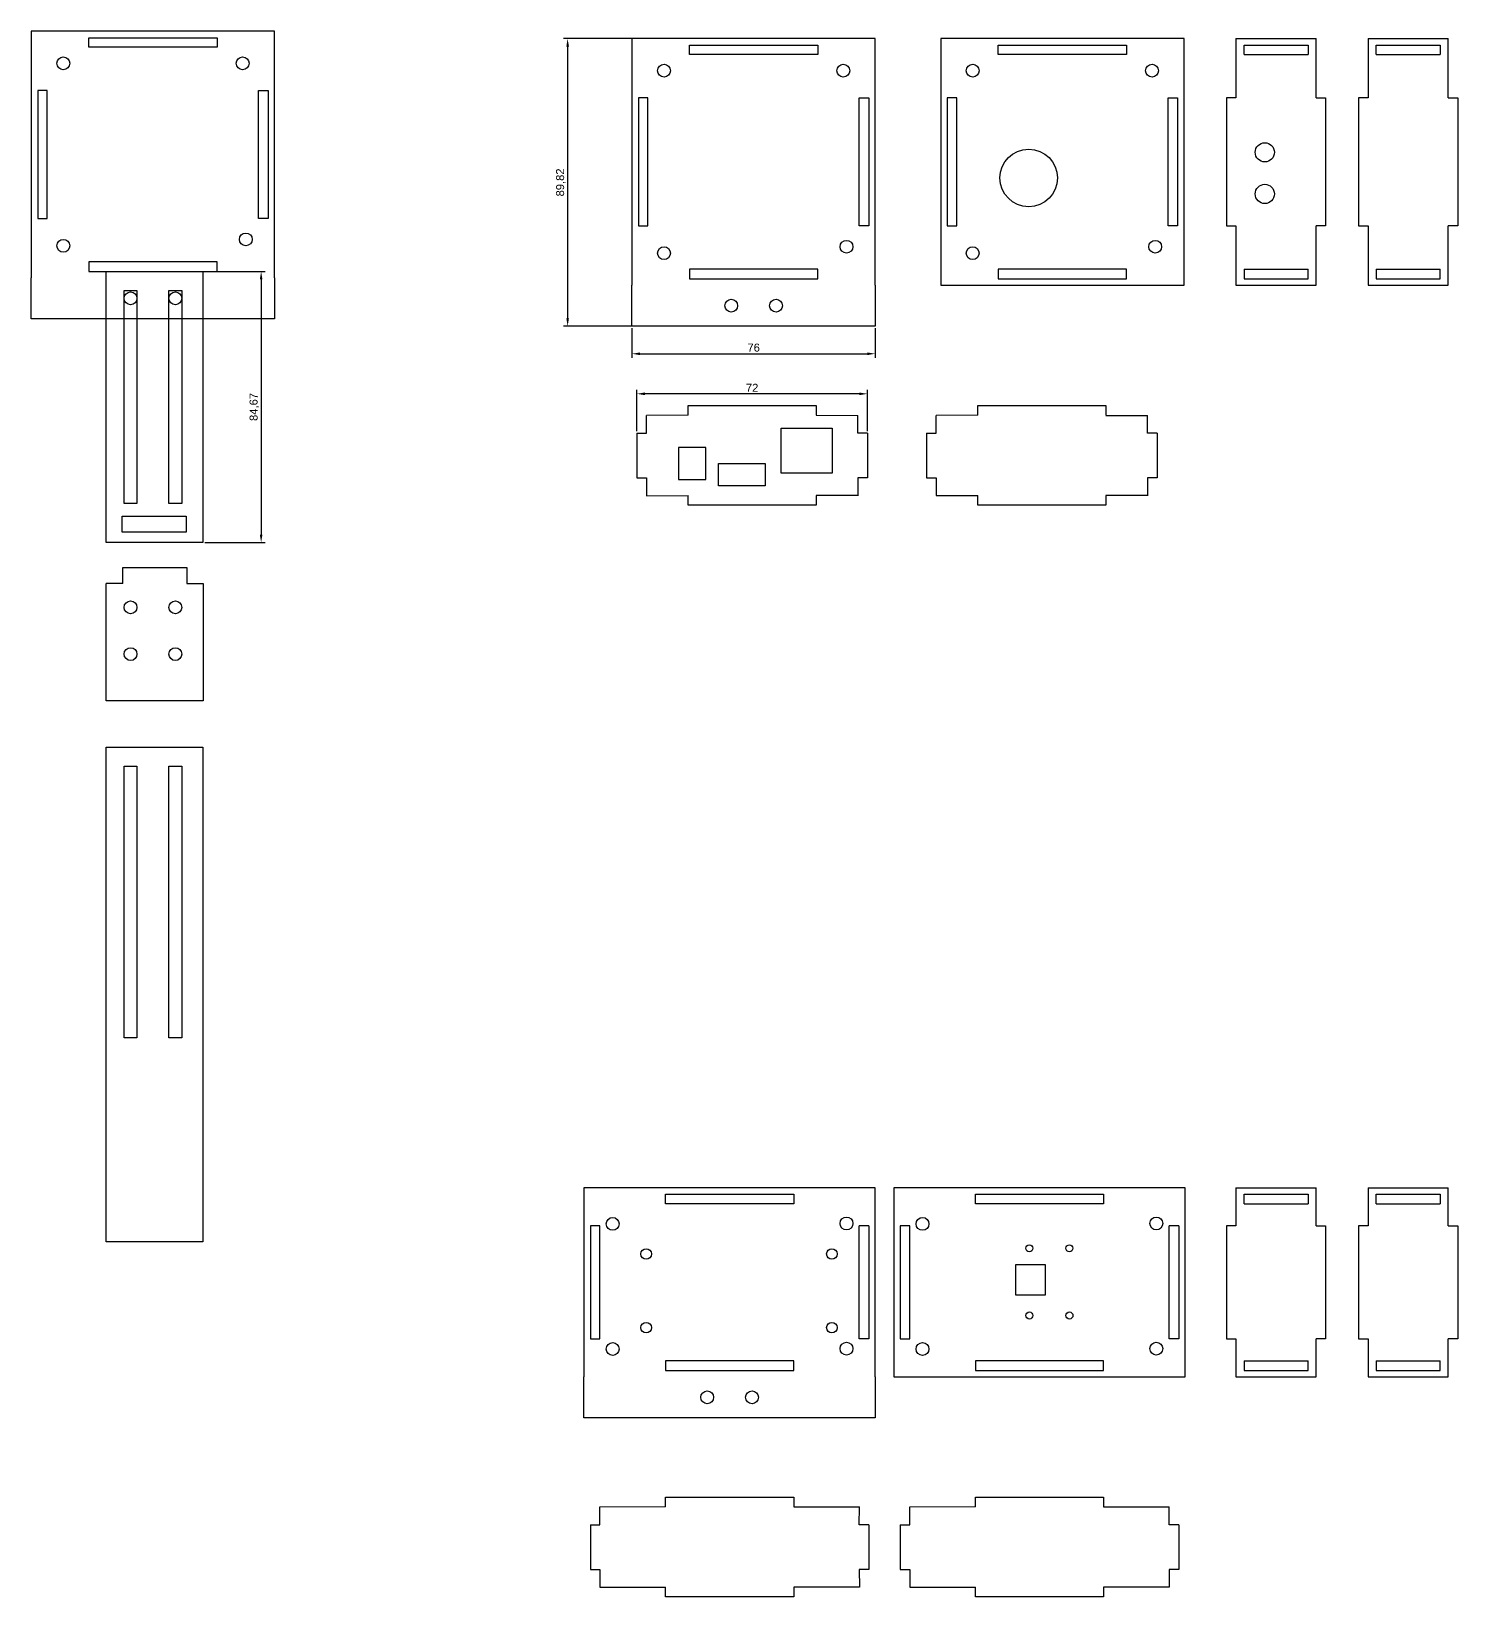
# Model space of a CAD drawing. Header units: millimetres. Extents: x 297 to 6622, y 210 to 5476.
# Drawn here: x 6176.7 to 6622.2, y 4835.9 to 5324.8 of the extents above; entities that cross this region are included whole.
import ezdxf

# ---------------------------------------------------------------- set-up
doc = ezdxf.new("R2010")
doc.units = ezdxf.units.MM
doc.styles.get("Standard").update_dxf_attribs({"font": 'arial.ttf'})
doc.dimstyles.new('ISO-25', dxfattribs={"dimtxt": 2.5, "dimasz": 2.5, "dimexe": 1.25, "dimexo": 0.625, "dimtad": 1, "dimtxsty": 'Standard', "dimcen": 2.5, "dimadec": 0, "dimazin": 0, "dimtfac": 1, "dimtmove": 0, "dimatfit": 3, "dimfxl": 1, "dimarcsym": 0})

# ---------------------------------------------------------------- blocks, each defined once
blk = doc.blocks.new('*D5')
at = {"color": 0, "lineweight": -2, "transparency": 16777216}
for p, q in [((6439.65, 5322.53), (6342.92, 5322.53)), ((6344.17, 5320.03), (6344.17, 5235.21)), ((6439.65, 5232.71), (6342.92, 5232.71))]:
    blk.add_line(p, q, dxfattribs=at)
at = {"color": 0, "transparency": 16777216}
for points in [[(6343.76, 5320.03), (6344.59, 5320.03), (6344.17, 5322.53)], [(6343.76, 5235.21), (6344.59, 5235.21), (6344.17, 5232.71)]]:
    blk.add_solid(points, dxfattribs=at)
at = {"layer": 'Defpoints', "color": 0, "transparency": 16777216}
for p in [(6440.27, 5322.53), (6344.17, 5232.71), (6440.27, 5232.71)]:
    blk.add_point(p, dxfattribs=at)
at = {"color": 0, "transparency": 16777216, "insert": (6342.05, 5277.62), "char_height": 2.5, "attachment_point": 5, "rotation": 90}
blk.add_mtext('89,82', dxfattribs=at)
blk = doc.blocks.new('*D6')
at = {"color": 0, "lineweight": -2, "transparency": 16777216}
for p, q in [((6230.85, 5249.82), (6249.69, 5249.82)), ((6248.44, 5247.32), (6248.44, 5167.65)), ((6230.85, 5165.15), (6249.69, 5165.15))]:
    blk.add_line(p, q, dxfattribs=at)
at = {"color": 0, "transparency": 16777216}
for points in [[(6248.02, 5247.32), (6248.86, 5247.32), (6248.44, 5249.82)], [(6248.02, 5167.65), (6248.86, 5167.65), (6248.44, 5165.15)]]:
    blk.add_solid(points, dxfattribs=at)
at = {"layer": 'Defpoints', "color": 0, "transparency": 16777216}
for p in [(6230.23, 5249.82), (6230.23, 5165.15), (6248.44, 5165.15)]:
    blk.add_point(p, dxfattribs=at)
at = {"color": 0, "transparency": 16777216, "insert": (6246.31, 5207.49), "char_height": 2.5, "attachment_point": 5, "rotation": 90}
blk.add_mtext('84,67', dxfattribs=at)
blk = doc.blocks.new('*D10')
at = {"color": 0, "lineweight": -2, "transparency": 16777216}
for p, q in [((6365.79, 5199.93), (6365.79, 5212.85)), ((6437.79, 5199.93), (6437.79, 5212.85)), ((6435.29, 5211.6), (6368.29, 5211.6))]:
    blk.add_line(p, q, dxfattribs=at)
at = {"color": 0, "transparency": 16777216}
for points in [[(6368.29, 5212.01), (6368.29, 5211.18), (6365.79, 5211.6)], [(6435.29, 5212.01), (6435.29, 5211.18), (6437.79, 5211.6)]]:
    blk.add_solid(points, dxfattribs=at)
at = {"layer": 'Defpoints', "color": 0, "transparency": 16777216}
for p in [(6365.79, 5211.6), (6365.79, 5199.31), (6437.79, 5199.31)]:
    blk.add_point(p, dxfattribs=at)
at = {"color": 0, "transparency": 16777216, "insert": (6401.79, 5213.48), "char_height": 2.5, "attachment_point": 5}
blk.add_mtext('72', dxfattribs=at)
blk = doc.blocks.new('*D11')
at = {"color": 0, "lineweight": -2, "transparency": 16777216}
for p, q in [((6364.27, 5232.08), (6364.27, 5222.86)), ((6440.27, 5232.08), (6440.27, 5222.86)), ((6366.77, 5224.11), (6437.77, 5224.11))]:
    blk.add_line(p, q, dxfattribs=at)
at = {"color": 0, "transparency": 16777216}
for points in [[(6366.77, 5224.52), (6366.77, 5223.69), (6364.27, 5224.11)], [(6437.77, 5224.52), (6437.77, 5223.69), (6440.27, 5224.11)]]:
    blk.add_solid(points, dxfattribs=at)
at = {"layer": 'Defpoints', "color": 0, "transparency": 16777216}
for p in [(6364.27, 5232.71), (6440.27, 5232.71), (6440.27, 5224.11)]:
    blk.add_point(p, dxfattribs=at)
at = {"color": 0, "transparency": 16777216, "insert": (6402.27, 5226.01), "char_height": 2.5, "attachment_point": 5}
blk.add_mtext('76', dxfattribs=at)

msp = doc.modelspace()

# ---------------------------------------------------------------- linework, layer by layer
for p, q in [((6176.654, 5324.822), (6176.654, 5247.822)), ((6252.654, 5324.822), (6176.654, 5324.822)), ((6252.654, 5247.822), (6252.654, 5324.822)), ((6364.273, 5322.526), (6364.273, 5245.526)), ((6440.273, 5322.526), (6364.273, 5322.526)), ((6440.273, 5245.526), (6440.273, 5322.526)), ((6536.694, 5322.526), (6460.694, 5322.526)), ((6460.694, 5322.526), (6460.694, 5245.526)), ((6536.694, 5245.526), (6536.694, 5322.526)), ((6552.93, 5322.526), (6552.93, 5304.026)), ((6552.93, 5322.526), (6577.93, 5322.526)), ((6555.43, 5317.526), (6555.43, 5320.526)), ((6555.43, 5320.526), (6575.43, 5320.526)), ((6575.43, 5320.526), (6575.43, 5317.526)), ((6577.93, 5304.026), (6577.93, 5322.526)), ((6594.174, 5322.526), (6594.174, 5304.026)), ((6594.174, 5322.526), (6619.174, 5322.526)), ((6596.674, 5317.526), (6596.674, 5320.526)), ((6596.674, 5320.526), (6616.674, 5320.526)), ((6616.674, 5320.526), (6616.674, 5317.526)), ((6619.174, 5304.026), (6619.174, 5322.526)), ((6555.43, 5317.526), (6575.43, 5317.526)), ((6596.674, 5317.526), (6616.674, 5317.526)), ((6181.654, 5306.322), (6178.654, 5306.322)), ((6178.654, 5306.322), (6178.654, 5266.322)), ((6181.654, 5286.322), (6181.654, 5306.322)), ((6247.654, 5286.322), (6247.654, 5306.322)), ((6247.654, 5306.322), (6250.654, 5306.322)), ((6250.654, 5306.322), (6250.654, 5266.322)), ((6369.273, 5304.026), (6366.273, 5304.026)), ((6366.273, 5304.026), (6366.273, 5264.026)), ((6369.273, 5284.026), (6369.273, 5304.026)), ((6435.273, 5284.026), (6435.273, 5304.026)), ((6435.273, 5304.026), (6438.273, 5304.026)), ((6438.273, 5304.026), (6438.273, 5264.026)), ((6465.694, 5304.026), (6462.694, 5304.026)), ((6462.694, 5304.026), (6462.694, 5264.026)), ((6465.694, 5284.026), (6465.694, 5304.026)), ((6531.694, 5284.026), (6531.694, 5304.026)), ((6531.694, 5304.026), (6534.694, 5304.026)), ((6534.694, 5304.026), (6534.694, 5264.026)), ((6552.93, 5304.026), (6549.93, 5304.026)), ((6549.93, 5304.026), (6549.93, 5264.026)), ((6577.93, 5304.026), (6580.93, 5304.026)), ((6580.93, 5304.026), (6580.93, 5264.026)), ((6594.174, 5304.026), (6591.174, 5304.026)), ((6591.174, 5304.026), (6591.174, 5264.026)), ((6619.174, 5304.026), (6622.174, 5304.026)), ((6622.174, 5304.026), (6622.174, 5264.026)), ((6181.654, 5266.322), (6181.654, 5286.322)), ((6247.654, 5266.322), (6247.654, 5286.322)), ((6369.273, 5264.026), (6369.273, 5284.026)), ((6435.273, 5264.026), (6435.273, 5284.026)), ((6465.694, 5264.026), (6465.694, 5284.026)), ((6531.694, 5264.026), (6531.694, 5284.026)), ((6178.654, 5266.322), (6181.654, 5266.322)), ((6250.654, 5266.322), (6247.654, 5266.322)), ((6366.273, 5264.026), (6369.273, 5264.026)), ((6438.273, 5264.026), (6435.273, 5264.026)), ((6462.694, 5264.026), (6465.694, 5264.026)), ((6534.694, 5264.026), (6531.694, 5264.026)), ((6549.93, 5264.026), (6552.93, 5264.026)), ((6552.93, 5264.026), (6552.93, 5245.526)), ((6577.93, 5245.526), (6577.93, 5264.026)), ((6580.93, 5264.026), (6577.93, 5264.026)), ((6591.174, 5264.026), (6594.174, 5264.026)), ((6594.174, 5264.026), (6594.174, 5245.526)), ((6619.174, 5245.526), (6619.174, 5264.026)), ((6622.174, 5264.026), (6619.174, 5264.026)), ((6555.43, 5250.526), (6555.43, 5247.526)), ((6555.43, 5250.526), (6575.43, 5250.526)), ((6555.43, 5247.526), (6575.43, 5247.526)), ((6575.43, 5247.526), (6575.43, 5250.526)), ((6596.674, 5250.526), (6596.674, 5247.526)), ((6596.674, 5250.526), (6616.674, 5250.526)), ((6596.674, 5247.526), (6616.674, 5247.526)), ((6616.674, 5247.526), (6616.674, 5250.526)), ((6460.694, 5245.526), (6536.694, 5245.526)), ((6552.93, 5245.526), (6577.93, 5245.526)), ((6594.174, 5245.526), (6619.174, 5245.526)), ((6381.794, 5204.91), (6381.794, 5207.91)), ((6381.794, 5207.91), (6421.794, 5207.91)), ((6421.794, 5207.91), (6421.794, 5204.91)), ((6472.302, 5204.91), (6472.302, 5207.91)), ((6472.302, 5207.91), (6512.302, 5207.91)), ((6512.302, 5207.91), (6512.302, 5204.91)), ((6381.794, 5204.91), (6368.763, 5204.839)), ((6368.794, 5199.309), (6368.763, 5204.844)), ((6421.794, 5204.91), (6434.824, 5204.844)), ((6434.794, 5199.309), (6434.824, 5204.844)), ((6472.302, 5204.91), (6459.271, 5204.839)), ((6459.302, 5199.309), (6459.271, 5204.844)), ((6512.302, 5204.844), (6525.332, 5204.844)), ((6525.302, 5199.309), (6525.332, 5204.844)), ((6365.794, 5199.309), (6365.794, 5185.309)), ((6365.794, 5199.309), (6368.794, 5199.309)), ((6410.824, 5186.828), (6410.824, 5200.828)), ((6410.824, 5200.828), (6426.824, 5200.828)), ((6426.824, 5200.828), (6426.824, 5186.828)), ((6437.794, 5199.309), (6434.794, 5199.309)), ((6437.794, 5199.309), (6437.794, 5185.309)), ((6456.302, 5199.309), (6456.302, 5185.309)), ((6456.302, 5199.309), (6459.302, 5199.309)), ((6528.302, 5199.309), (6525.302, 5199.309)), ((6528.302, 5199.309), (6528.302, 5185.309)), ((6387.324, 5194.828), (6378.824, 5194.828)), ((6378.824, 5194.828), (6378.824, 5184.828)), ((6387.324, 5184.828), (6387.324, 5194.828)), ((6391.324, 5182.828), (6391.324, 5189.828)), ((6391.324, 5189.828), (6405.824, 5189.828)), ((6405.824, 5189.828), (6405.824, 5182.828)), ((6365.794, 5185.309), (6368.794, 5185.309)), ((6368.794, 5185.309), (6368.763, 5179.773)), ((6378.824, 5184.828), (6387.324, 5184.828)), ((6405.824, 5182.828), (6391.324, 5182.828)), ((6426.824, 5186.828), (6410.824, 5186.828)), ((6437.794, 5185.309), (6434.794, 5185.309)), ((6434.794, 5185.309), (6434.824, 5179.773)), ((6456.302, 5185.309), (6459.302, 5185.309)), ((6459.302, 5185.309), (6459.272, 5179.833)), ((6528.302, 5185.309), (6525.302, 5185.309)), ((6525.302, 5185.309), (6525.332, 5179.773)), ((6368.763, 5179.773), (6381.794, 5179.828)), ((6381.794, 5176.828), (6381.794, 5179.828)), ((6434.824, 5179.833), (6421.794, 5179.828)), ((6421.794, 5179.828), (6421.794, 5176.828)), ((6459.272, 5179.833), (6472.302, 5179.828)), ((6472.302, 5176.828), (6472.302, 5179.828)), ((6525.332, 5179.828), (6512.302, 5179.828)), ((6512.302, 5179.828), (6512.302, 5176.828)), ((6525.332, 5179.828), (6519.332, 5179.828)), ((6421.794, 5176.828), (6381.794, 5176.828)), ((6512.302, 5176.828), (6472.302, 5176.828)), ((6349.273, 4963.589), (6349.273, 4904.585)), ((6440.273, 4963.589), (6349.273, 4963.589)), ((6440.273, 4904.585), (6440.273, 4963.589)), ((6446.036, 4963.589), (6446.036, 4904.585)), ((6537.036, 4963.589), (6446.036, 4963.589)), ((6537.036, 4904.585), (6537.036, 4963.589)), ((6552.93, 4963.589), (6552.93, 4951.749)), ((6552.93, 4963.589), (6577.93, 4963.589)), ((6577.93, 4951.749), (6577.93, 4963.589)), ((6594.174, 4963.589), (6594.174, 4951.749)), ((6594.174, 4963.589), (6619.174, 4963.589)), ((6619.174, 4951.749), (6619.174, 4963.589)), ((6555.43, 4958.589), (6555.43, 4961.589)), ((6555.43, 4961.589), (6575.43, 4961.589)), ((6555.43, 4958.589), (6575.43, 4958.589)), ((6575.43, 4961.589), (6575.43, 4958.589)), ((6596.674, 4958.589), (6596.674, 4961.589)), ((6596.674, 4961.589), (6616.674, 4961.589)), ((6596.674, 4958.589), (6616.674, 4958.589)), ((6616.674, 4961.589), (6616.674, 4958.589)), ((6351.273, 4951.749), (6351.273, 4916.425)), ((6354.273, 4951.749), (6351.273, 4951.749)), ((6354.273, 4936.425), (6354.273, 4951.749)), ((6438.273, 4951.749), (6435.273, 4951.749)), ((6435.273, 4936.425), (6435.273, 4951.749)), ((6438.273, 4951.749), (6438.273, 4916.425)), ((6451.036, 4951.749), (6448.036, 4951.749)), ((6448.036, 4951.749), (6448.036, 4916.425)), ((6451.036, 4936.425), (6451.036, 4951.749)), ((6535.036, 4951.749), (6532.036, 4951.749)), ((6532.036, 4936.425), (6532.036, 4951.749)), ((6535.036, 4951.749), (6535.036, 4916.425)), ((6552.93, 4951.749), (6549.93, 4951.749)), ((6549.93, 4951.749), (6549.93, 4916.425)), ((6577.93, 4951.749), (6580.93, 4951.749)), ((6580.93, 4951.749), (6580.93, 4916.425)), ((6594.174, 4951.749), (6591.174, 4951.749)), ((6591.174, 4951.749), (6591.174, 4916.425)), ((6619.174, 4951.749), (6622.174, 4951.749)), ((6622.174, 4951.749), (6622.174, 4916.425)), ((6354.273, 4916.425), (6354.273, 4936.425)), ((6435.273, 4916.425), (6435.273, 4936.425)), ((6451.036, 4916.425), (6451.036, 4936.425)), ((6532.036, 4916.425), (6532.036, 4936.425)), ((6351.273, 4916.425), (6354.273, 4916.425)), ((6438.273, 4916.425), (6435.273, 4916.425)), ((6448.036, 4916.425), (6451.036, 4916.425)), ((6535.036, 4916.425), (6532.036, 4916.425)), ((6549.93, 4916.425), (6552.93, 4916.425)), ((6552.93, 4916.425), (6552.93, 4904.585)), ((6577.93, 4904.585), (6577.93, 4916.425)), ((6580.93, 4916.425), (6577.93, 4916.425)), ((6591.174, 4916.425), (6594.174, 4916.425)), ((6594.174, 4916.425), (6594.174, 4904.585)), ((6619.174, 4904.585), (6619.174, 4916.425)), ((6622.174, 4916.425), (6619.174, 4916.425)), ((6555.43, 4909.585), (6555.43, 4906.585)), ((6555.43, 4909.585), (6575.43, 4909.585)), ((6575.43, 4906.585), (6575.43, 4909.585)), ((6596.674, 4909.585), (6596.674, 4906.585)), ((6596.674, 4909.585), (6616.674, 4909.585)), ((6616.674, 4906.585), (6616.674, 4909.585)), ((6446.036, 4904.585), (6537.036, 4904.585)), ((6552.93, 4904.585), (6577.93, 4904.585)), ((6555.43, 4906.585), (6575.43, 4906.585)), ((6594.174, 4904.585), (6619.174, 4904.585)), ((6596.674, 4906.585), (6616.674, 4906.585)), ((6374.773, 4863.969), (6374.773, 4866.969)), ((6374.773, 4866.969), (6414.773, 4866.969)), ((6414.773, 4866.969), (6414.773, 4863.969)), ((6471.536, 4863.969), (6471.536, 4866.969)), ((6471.536, 4866.969), (6511.536, 4866.969)), ((6511.536, 4866.969), (6511.536, 4863.969)), ((6374.773, 4863.969), (6354.243, 4863.898)), ((6354.273, 4858.368), (6354.243, 4863.903)), ((6414.773, 4863.969), (6435.303, 4863.903)), ((6435.273, 4858.368), (6435.303, 4863.903)), ((6471.536, 4863.969), (6451.006, 4863.898)), ((6451.036, 4858.368), (6451.006, 4863.903)), ((6511.536, 4863.969), (6532.067, 4863.903)), ((6532.036, 4858.368), (6532.067, 4863.903)), ((6351.273, 4858.368), (6351.273, 4844.368)), ((6351.273, 4858.368), (6354.273, 4858.368)), ((6438.273, 4858.368), (6435.273, 4858.368)), ((6438.273, 4858.368), (6438.273, 4844.368)), ((6448.036, 4858.368), (6448.036, 4844.368)), ((6448.036, 4858.368), (6451.036, 4858.368)), ((6535.036, 4858.368), (6532.036, 4858.368)), ((6535.036, 4858.368), (6535.036, 4844.368)), ((6351.273, 4844.368), (6354.273, 4844.368)), ((6354.273, 4844.368), (6354.243, 4838.832)), ((6438.273, 4844.368), (6435.273, 4844.368)), ((6435.273, 4844.368), (6435.303, 4838.832)), ((6448.036, 4844.368), (6451.036, 4844.368)), ((6451.036, 4844.368), (6451.006, 4838.832)), ((6535.036, 4844.368), (6532.036, 4844.368)), ((6532.036, 4844.368), (6532.067, 4838.832)), ((6354.243, 4838.832), (6374.773, 4838.887)), ((6374.773, 4835.887), (6374.773, 4838.887)), ((6414.773, 4835.887), (6374.773, 4835.887)), ((6435.303, 4838.892), (6414.773, 4838.883)), ((6414.773, 4838.883), (6414.773, 4835.887)), ((6451.006, 4838.832), (6471.536, 4838.887)), ((6471.536, 4835.887), (6471.536, 4838.887)), ((6511.536, 4835.887), (6471.536, 4835.887)), ((6532.066, 4838.892), (6511.536, 4838.883)), ((6511.536, 4838.883), (6511.536, 4835.887))]:
    msp.add_line(p, q)
for points in [[(6194.654, 5322.822), (6234.654, 5322.822), (6234.654, 5319.822), (6194.654, 5319.822)], [(6382.273, 5320.526), (6422.273, 5320.526), (6422.273, 5317.526), (6382.273, 5317.526)], [(6478.694, 5320.526), (6518.694, 5320.526), (6518.694, 5317.526), (6478.694, 5317.526)], [(6194.654, 5249.822), (6234.654, 5249.822), (6234.654, 5252.822), (6194.654, 5252.822)], [(6382.273, 5247.526), (6422.273, 5247.526), (6422.273, 5250.526), (6382.273, 5250.526)], [(6478.694, 5247.526), (6518.694, 5247.526), (6518.694, 5250.526), (6478.694, 5250.526)], [(6374.773, 4961.589), (6414.773, 4961.589), (6414.773, 4958.589), (6374.773, 4958.589)], [(6471.536, 4961.589), (6511.536, 4961.589), (6511.536, 4958.589), (6471.536, 4958.589)], [(6374.773, 4906.585), (6414.773, 4906.585), (6414.773, 4909.585), (6374.773, 4909.585)], [(6471.536, 4906.585), (6511.536, 4906.585), (6511.536, 4909.585), (6471.536, 4909.585)]]:
    msp.add_lwpolyline(points, close=True)
for points in [[(6252.654, 5247.822), (6252.654, 5235.001), (6176.654, 5235.001), (6176.654, 5247.822)], [(6440.273, 5245.526), (6440.273, 5232.705), (6364.273, 5232.705), (6364.273, 5245.526)], [(6440.273, 4904.585), (6440.273, 4891.764), (6349.273, 4891.764), (6349.273, 4904.585)]]:
    msp.add_lwpolyline(points)
at = {"color": 2, "true_color": 0xf1eb1f}
for points in [[(6200.045, 5249.822), (6230.229, 5249.822), (6230.229, 5165.155), (6200.045, 5165.155)], [(6205.654, 5243.885), (6209.654, 5243.885), (6209.654, 5177.286), (6205.654, 5177.286)], [(6219.654, 5243.885), (6223.654, 5243.885), (6223.654, 5177.286), (6219.654, 5177.286)], [(6200.045, 5101.277), (6230.229, 5101.277), (6230.229, 4946.749), (6200.045, 4946.749)], [(6205.654, 5095.341), (6209.654, 5095.341), (6209.654, 5010.451), (6205.654, 5010.451)], [(6219.654, 5095.341), (6223.654, 5095.341), (6223.654, 5010.451), (6219.654, 5010.451)], [(6484.062, 4930.188), (6493.412, 4930.188), (6493.412, 4939.538), (6484.062, 4939.538)]]:
    msp.add_lwpolyline(points, close=True, dxfattribs=at)
for points in [[(6205.046, 5173.377), (6210.046, 5173.377), (6225.046, 5173.377), (6225.046, 5168.377), (6205.046, 5168.377), (6205.046, 5173.377)], [(6205.214, 5157.302), (6225.214, 5157.302)], [(6205.214, 5157.302), (6210.214, 5157.302), (6225.214, 5157.302), (6225.214, 5152.302)], [(6205.214, 5152.302), (6205.214, 5157.302)], [(6205.214, 5152.302), (6200.045, 5152.302)], [(6230.383, 5152.302), (6230.383, 5115.686), (6200.045, 5115.686), (6200.045, 5152.302)], [(6225.214, 5152.302), (6230.383, 5152.302)]]:
    msp.add_lwpolyline(points, dxfattribs=at)
for centre, radius in [((6186.654, 5314.822), 2), ((6242.654, 5314.822), 2), ((6374.273, 5312.526), 2), ((6430.273, 5312.526), 2), ((6470.694, 5312.526), 2), ((6526.694, 5312.526), 2), ((6488.194, 5279.026), 9), ((6561.93, 5287.026), 3), ((6561.93, 5274.026), 3), ((6243.654, 5259.822), 2), ((6186.654, 5257.822), 2), ((6374.273, 5255.526), 2), ((6431.273, 5257.526), 2), ((6470.694, 5255.526), 2), ((6527.694, 5257.526), 2), ((6431.273, 4952.457), 2), ((6528.036, 4952.457), 2), ((6431.273, 4913.368), 2), ((6528.036, 4913.368), 2)]:
    msp.add_circle(centre, radius)
at = {"color": 7, "true_color": 0xffffff}
for centre in [(6207.654, 5241.412), (6221.654, 5241.412), (6395.273, 5239.115), (6409.273, 5239.115), (6207.654, 5144.887), (6221.654, 5144.887), (6207.654, 5130.287), (6221.654, 5130.287), (6358.253, 4952.336), (6455.017, 4952.336), (6358.253, 4913.248), (6455.017, 4913.248), (6387.773, 4898.174), (6401.773, 4898.174)]:
    msp.add_circle(centre, 2, dxfattribs=at)
at = {"color": 2, "true_color": 0xf1eb1f}
for centre, radius in [((6368.71, 4942.924), 1.65), ((6426.71, 4942.924), 1.65), ((6488.387, 4944.713), 1.1), ((6500.887, 4944.713), 1.1), ((6488.406, 4923.713), 1.1), ((6500.906, 4923.713), 1.1), ((6368.71, 4919.924), 1.65), ((6426.71, 4919.924), 1.65)]:
    msp.add_circle(centre, radius, dxfattribs=at)

# ---------------------------------------------------------------- dimensions: what is measured, and where the dimension line sits
for base, p1, p2, picture, middle in [((6344.173, 5232.705), (6440.273, 5322.526), (6440.273, 5232.705), '*D5', (6342.046, 5277.615)), ((6248.439, 5165.155), (6230.229, 5249.822), (6230.229, 5165.155), '*D6', (6246.312, 5207.488))]:
    dim = msp.add_linear_dim(base=base, p1=p1, p2=p2, angle=90, dimstyle='ISO-25', dxfattribs=at)
    dim.commit()
    dim.dimension.update_dxf_attribs({"geometry": picture, "text_midpoint": middle})
for base, p1, p2, picture, middle in [((6440.273, 5224.105), (6364.273, 5232.705), (6440.273, 5232.705), '*D11', (6402.273, 5226.007)), ((6365.794, 5211.596), (6437.794, 5199.309), (6365.794, 5199.309), '*D10', (6401.794, 5213.477))]:
    dim = msp.add_linear_dim(base=base, p1=p1, p2=p2, dimstyle='ISO-25', dxfattribs=at)
    dim.commit()
    dim.dimension.update_dxf_attribs({"geometry": picture, "text_midpoint": middle})

doc.saveas('drawing.dxf')
